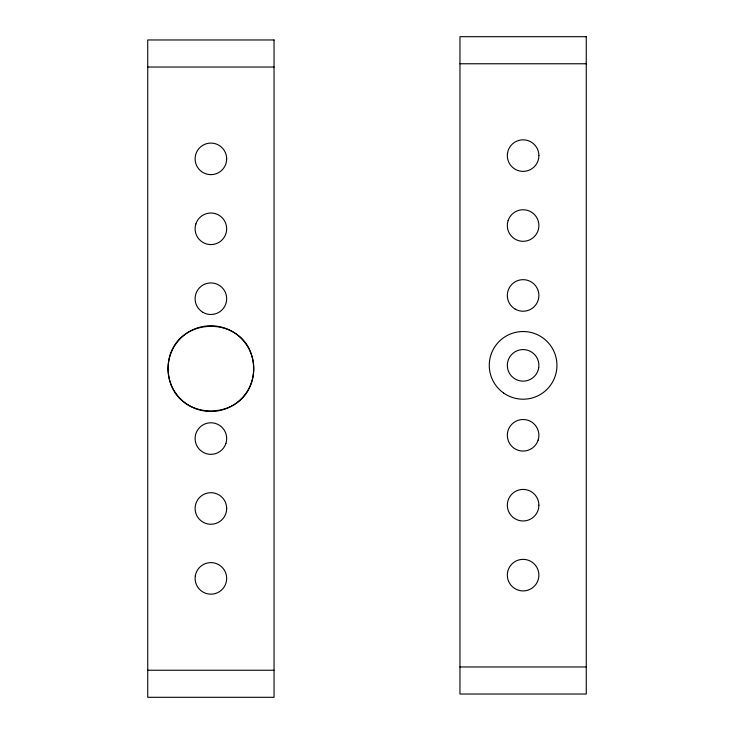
<?xml version="1.0" encoding="UTF-8"?>
<svg xmlns="http://www.w3.org/2000/svg" width="734" height="734" viewBox="0 0 734 734"><rect width="100%" height="100%" fill="white"/><g stroke="black" fill="none" stroke-linecap="round" stroke-linejoin="round"><path stroke-width="1.1" d="M459.961 63.766L586.264 63.766M147.736 67.033L274.039 67.033M459.961 666.967L586.264 666.967M147.736 670.234L274.039 670.234M168.086 369.422C169.949 425.766 253.9 424.224 253.689 367.844C251.835 311.5 167.875 313.042 168.086 369.422M226.678 158.874L226.485 161.342A15.79 15.79 0 0 1 195.299 161.342L195.106 158.874A15.79 15.79 0 0 1 210.887 143.084A15.79 15.79 0 0 1 226.678 158.874M195.299 575.924L195.106 578.392A15.79 15.79 0 0 0 210.887 594.182A15.79 15.79 0 0 0 226.678 578.392L226.485 575.924A15.79 15.79 0 0 0 195.299 575.924M226.678 508.469L226.485 510.947A15.79 15.79 0 0 1 195.299 510.947L195.106 508.469A15.79 15.79 0 0 1 210.887 492.688A15.79 15.79 0 0 1 226.678 508.469M538.894 155.608L538.701 158.076A15.79 15.79 0 0 1 507.515 158.076L507.322 155.608A15.79 15.79 0 0 1 523.113 139.818A15.79 15.79 0 0 1 538.894 155.608M507.515 572.658L507.322 575.126A15.79 15.79 0 0 0 523.113 590.916A15.79 15.79 0 0 0 538.894 575.126L538.701 572.658A15.79 15.79 0 0 0 507.515 572.658M538.894 505.203L538.701 507.671A15.79 15.79 0 0 1 507.515 507.671L507.322 505.203A15.79 15.79 0 0 1 523.113 489.413A15.79 15.79 0 0 1 538.894 505.203M195.877 223.916L195.299 226.329A15.79 15.79 0 0 0 210.887 244.587A15.79 15.79 0 0 0 226.485 226.329L225.907 223.916A15.79 15.79 0 0 0 195.877 223.916M508.093 220.65L507.515 223.053A15.79 15.79 0 0 0 523.113 241.312A15.79 15.79 0 0 0 538.701 223.053L538.123 220.65A15.79 15.79 0 0 0 508.093 220.65M538.701 367.835L538.123 370.248A15.79 15.79 0 0 1 507.515 367.835L507.322 365.367A15.79 15.79 0 0 1 520.645 349.769L523.113 349.577A15.79 15.79 0 0 1 538.701 367.835M225.907 443.428L224.962 445.721A15.79 15.79 0 0 1 210.887 454.337L208.419 454.144A15.79 15.79 0 0 1 196.822 431.381L198.116 429.271A15.79 15.79 0 0 1 208.419 422.958L210.887 422.766A15.79 15.79 0 0 1 225.907 443.428M538.123 440.161L537.178 442.455A15.79 15.79 0 0 1 523.113 451.071L520.645 450.878A15.79 15.79 0 0 1 509.038 428.115L510.341 426.004A15.79 15.79 0 0 1 520.645 419.692L523.113 419.499A15.79 15.79 0 0 1 538.123 440.161M586.264 36.7L459.961 36.7L459.961 694.034L586.264 694.034L586.264 36.7M274.039 39.966L147.736 39.966L147.736 697.3L274.039 697.3L274.039 39.966M515.213 309.124A15.79 15.79 0 0 0 538.894 295.444A15.79 15.79 0 0 0 515.213 281.773A15.79 15.79 0 0 0 515.213 309.124M503.496 392.938A33.828 33.828 0 0 0 556.794 368.569A33.828 33.828 0 0 0 509.038 334.594A33.828 33.828 0 0 0 503.496 392.938M202.997 312.39A15.79 15.79 0 0 0 226.678 298.71A15.79 15.79 0 0 0 202.997 285.04A15.79 15.79 0 0 0 202.997 312.39M186.069 403.562A42.856 42.856 0 0 0 253.551 372.661A42.856 42.856 0 0 0 193.051 329.667A42.856 42.856 0 0 0 186.069 403.562"/></g></svg>
